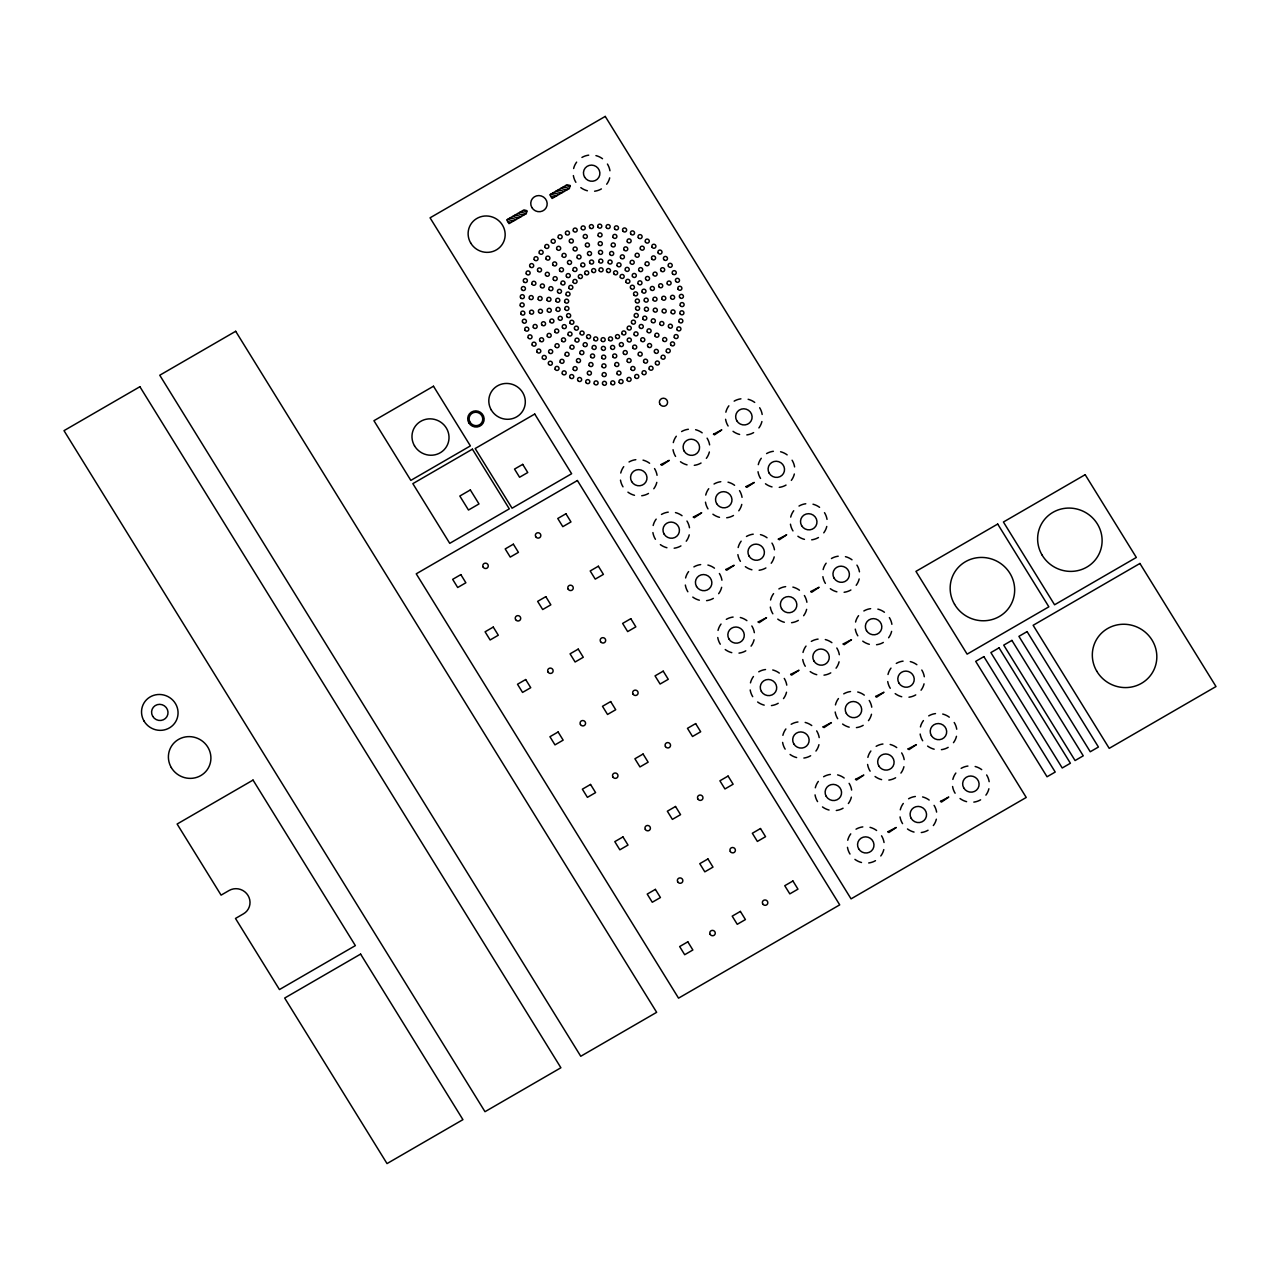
<?xml version="1.0" encoding="UTF-8"?>
<svg xmlns="http://www.w3.org/2000/svg" width="1280" height="1280" viewBox="0 0 1280 1280"><rect width="100%" height="100%" fill="white"/><g stroke="black" fill="none" stroke-linecap="round" stroke-linejoin="round"><path stroke-width="1.5" d="M526.272 213.632L526.976 210.688L523.968 209.904L506.688 219.904L508.992 223.632L526.272 213.632L520.176 212.112M565.792 185.488L569.84 186.544M563.28 186.944L569.296 188.512M560.768 188.4L566.784 189.968M558.256 189.856L564.272 191.424M555.728 191.328L561.76 192.88M553.216 192.784L559.232 194.336M550.704 194.24L556.72 195.792M550.8 196.368L554.208 197.248M522.688 210.656L526.736 211.696M517.664 213.568L523.68 215.12M515.136 215.024L521.168 216.592M512.624 216.48L518.64 218.048M510.112 217.936L516.128 219.504M507.584 219.392L513.616 220.96M507.696 221.536L511.088 222.416M609.696 177.856A18.656 18.064 28.2 0 1 606.688 184.224M601.392 188.912A18.656 18.064 28.2 0 1 594.608 191.216M587.392 190.768A18.656 18.064 28.2 0 1 580.816 187.632M575.888 182.304A18.656 18.064 28.2 0 1 573.376 175.584M573.632 168.512A18.656 18.064 28.2 0 1 576.64 162.128M581.936 157.44A18.656 18.064 28.2 0 1 588.704 155.152M595.936 155.6A18.656 18.064 28.2 0 1 602.512 158.72M607.424 164.048A18.656 18.064 28.2 0 1 609.952 170.768M656.8 482.384A18.656 18.064 28.2 0 1 653.792 488.752M648.496 493.456A18.656 18.064 28.2 0 1 641.728 495.744M634.496 495.296A18.656 18.064 28.2 0 1 627.936 492.16M623.008 486.832A18.656 18.064 28.2 0 1 620.48 480.112M620.752 473.04A18.656 18.064 28.2 0 1 623.744 466.656M629.04 461.968A18.656 18.064 28.2 0 1 635.824 459.68M643.04 460.128A18.656 18.064 28.2 0 1 649.616 463.264M654.544 468.576A18.656 18.064 28.2 0 1 657.056 475.296M689.232 534.848A18.656 18.064 28.2 0 1 686.224 541.216M680.928 545.904A18.656 18.064 28.2 0 1 674.16 548.208M666.928 547.744A18.656 18.064 28.2 0 1 660.352 544.624M655.44 539.296A18.656 18.064 28.2 0 1 652.912 532.576M653.168 525.488A18.656 18.064 28.2 0 1 656.176 519.12M661.472 514.432A18.656 18.064 28.2 0 1 668.24 512.144M675.472 512.592A18.656 18.064 28.2 0 1 682.048 515.712M686.96 521.04A18.656 18.064 28.2 0 1 689.488 527.76M721.648 587.312A18.656 18.064 28.2 0 1 718.656 593.68M713.36 598.368A18.656 18.064 28.2 0 1 706.576 600.656M699.36 600.208A18.656 18.064 28.2 0 1 692.784 597.088M687.856 591.76A18.656 18.064 28.2 0 1 685.344 585.04M685.6 577.952A18.656 18.064 28.2 0 1 688.608 571.584M693.904 566.896A18.656 18.064 28.2 0 1 700.672 564.592M707.904 565.04A18.656 18.064 28.2 0 1 714.464 568.176M719.392 573.504A18.656 18.064 28.2 0 1 721.92 580.224M754.08 639.76A18.656 18.064 28.2 0 1 751.072 646.144M745.792 650.832A18.656 18.064 28.2 0 1 739.008 653.12M731.792 652.672A18.656 18.064 28.2 0 1 725.216 649.536M720.288 644.208A18.656 18.064 28.2 0 1 717.76 637.504M718.032 630.416A18.656 18.064 28.2 0 1 721.04 624.048M726.32 619.344A18.656 18.064 28.2 0 1 733.104 617.056M740.32 617.504A18.656 18.064 28.2 0 1 746.896 620.64M751.824 625.968A18.656 18.064 28.2 0 1 754.352 632.672M786.512 692.224A18.656 18.064 28.2 0 1 783.504 698.592M778.208 703.28A18.656 18.064 28.2 0 1 771.44 705.584M764.208 705.136A18.656 18.064 28.2 0 1 757.648 702M752.72 696.672A18.656 18.064 28.2 0 1 750.192 689.952M750.464 682.88A18.656 18.064 28.2 0 1 753.456 676.496M758.752 671.808A18.656 18.064 28.2 0 1 765.536 669.52M772.752 669.968A18.656 18.064 28.2 0 1 779.328 673.088M784.256 678.416A18.656 18.064 28.2 0 1 786.768 685.136M818.944 744.688A18.656 18.064 28.2 0 1 815.936 751.056M810.64 755.744A18.656 18.064 28.2 0 1 803.872 758.048M796.64 757.584A18.656 18.064 28.2 0 1 790.064 754.464M785.152 749.136A18.656 18.064 28.2 0 1 782.624 742.416M782.88 735.328A18.656 18.064 28.2 0 1 785.888 728.96M791.184 724.272A18.656 18.064 28.2 0 1 797.952 721.968M805.184 722.432A18.656 18.064 28.2 0 1 811.76 725.552M816.672 730.88A18.656 18.064 28.2 0 1 819.2 737.6M851.36 797.136A18.656 18.064 28.2 0 1 848.368 803.52M843.072 808.208A18.656 18.064 28.2 0 1 836.288 810.496M829.072 810.048A18.656 18.064 28.2 0 1 822.496 806.928M817.568 801.6A18.656 18.064 28.2 0 1 815.056 794.88M815.312 787.792A18.656 18.064 28.2 0 1 818.32 781.424M823.616 776.736A18.656 18.064 28.2 0 1 830.384 774.432M837.616 774.88A18.656 18.064 28.2 0 1 844.176 778.016M849.104 783.344A18.656 18.064 28.2 0 1 851.632 790.064M883.792 849.6A18.656 18.064 28.2 0 1 880.784 855.968M875.488 860.672A18.656 18.064 28.2 0 1 868.72 862.96M861.504 862.512A18.656 18.064 28.2 0 1 854.928 859.376M850 854.048A18.656 18.064 28.2 0 1 847.472 847.328M847.744 840.256A18.656 18.064 28.2 0 1 850.752 833.872M856.032 829.184A18.656 18.064 28.2 0 1 862.816 826.896M870.032 827.344A18.656 18.064 28.2 0 1 876.608 830.48M881.536 835.808A18.656 18.064 28.2 0 1 884.048 842.512M936.352 819.184A18.656 18.064 28.2 0 1 933.344 825.552M928.048 830.24A18.656 18.064 28.2 0 1 921.28 832.544M914.048 832.08A18.656 18.064 28.2 0 1 907.472 828.96M902.56 823.632A18.656 18.064 28.2 0 1 900.032 816.912M900.288 809.824A18.656 18.064 28.2 0 1 903.296 803.456M908.592 798.768A18.656 18.064 28.2 0 1 915.36 796.48M922.592 796.928A18.656 18.064 28.2 0 1 929.168 800.048M934.08 805.376A18.656 18.064 28.2 0 1 936.608 812.096M903.92 766.72A18.656 18.064 28.2 0 1 900.912 773.088M895.616 777.776A18.656 18.064 28.2 0 1 888.848 780.08M881.616 779.632A18.656 18.064 28.2 0 1 875.056 776.496M870.128 771.168A18.656 18.064 28.2 0 1 867.6 764.448M867.872 757.376A18.656 18.064 28.2 0 1 870.88 750.992M876.16 746.304A18.656 18.064 28.2 0 1 882.944 744.016M890.16 744.464A18.656 18.064 28.2 0 1 896.736 747.584M901.664 752.912A18.656 18.064 28.2 0 1 904.176 759.632M871.488 714.256A18.656 18.064 28.2 0 1 868.48 720.64M863.2 725.328A18.656 18.064 28.2 0 1 856.416 727.616M849.2 727.168A18.656 18.064 28.2 0 1 842.624 724.048M837.696 718.72A18.656 18.064 28.2 0 1 835.184 712M835.44 704.912A18.656 18.064 28.2 0 1 838.448 698.544M843.744 693.856A18.656 18.064 28.2 0 1 850.512 691.552M857.728 692A18.656 18.064 28.2 0 1 864.304 695.136M869.232 700.464A18.656 18.064 28.2 0 1 871.76 707.184M839.072 661.808A18.656 18.064 28.2 0 1 836.064 668.176M830.768 672.864A18.656 18.064 28.2 0 1 824 675.152M816.768 674.704A18.656 18.064 28.2 0 1 810.192 671.584M805.264 666.256A18.656 18.064 28.2 0 1 802.752 659.536M803.008 652.448A18.656 18.064 28.2 0 1 806.016 646.08M811.312 641.392A18.656 18.064 28.2 0 1 818.08 639.088M825.312 639.552A18.656 18.064 28.2 0 1 831.888 642.672M836.8 648A18.656 18.064 28.2 0 1 839.328 654.72M806.64 609.344A18.656 18.064 28.2 0 1 803.632 615.712M798.336 620.4A18.656 18.064 28.2 0 1 791.568 622.704M784.336 622.256A18.656 18.064 28.2 0 1 777.76 619.12M772.848 613.792A18.656 18.064 28.2 0 1 770.32 607.072M770.576 600A18.656 18.064 28.2 0 1 773.584 593.616M778.88 588.928A18.656 18.064 28.2 0 1 785.648 586.64M792.88 587.088A18.656 18.064 28.2 0 1 799.456 590.208M804.384 595.536A18.656 18.064 28.2 0 1 806.896 602.256M774.208 556.88A18.656 18.064 28.2 0 1 771.2 563.248M765.904 567.952A18.656 18.064 28.2 0 1 759.136 570.24M751.92 569.792A18.656 18.064 28.2 0 1 745.344 566.656M740.416 561.328A18.656 18.064 28.2 0 1 737.888 554.624M738.16 547.536A18.656 18.064 28.2 0 1 741.168 541.168M746.448 536.464A18.656 18.064 28.2 0 1 753.232 534.176M760.448 534.624A18.656 18.064 28.2 0 1 767.024 537.76M771.952 543.088A18.656 18.064 28.2 0 1 774.464 549.792M741.776 504.416A18.656 18.064 28.2 0 1 738.768 510.8M733.488 515.488A18.656 18.064 28.2 0 1 726.704 517.776M719.488 517.328A18.656 18.064 28.2 0 1 712.912 514.208M707.984 508.88A18.656 18.064 28.2 0 1 705.472 502.16M705.728 495.072A18.656 18.064 28.2 0 1 708.736 488.704M714.032 484.016A18.656 18.064 28.2 0 1 720.8 481.712M728.032 482.16A18.656 18.064 28.2 0 1 734.592 485.296M739.52 490.624A18.656 18.064 28.2 0 1 742.048 497.344M709.36 451.968A18.656 18.064 28.2 0 1 706.352 458.336M701.056 463.024A18.656 18.064 28.2 0 1 694.288 465.328M687.056 464.864A18.656 18.064 28.2 0 1 680.48 461.744M675.568 456.416A18.656 18.064 28.2 0 1 673.04 449.696M673.296 442.608A18.656 18.064 28.2 0 1 676.304 436.24M681.6 431.552A18.656 18.064 28.2 0 1 688.368 429.264M695.6 429.712A18.656 18.064 28.2 0 1 702.176 432.832M707.088 438.16A18.656 18.064 28.2 0 1 709.616 444.88M761.904 421.536A18.656 18.064 28.2 0 1 758.896 427.92M753.616 432.608A18.656 18.064 28.2 0 1 746.832 434.896M739.616 434.448A18.656 18.064 28.2 0 1 733.04 431.328M728.112 426A18.656 18.064 28.2 0 1 725.6 419.28M725.856 412.192A18.656 18.064 28.2 0 1 728.864 405.824M734.16 401.136A18.656 18.064 28.2 0 1 740.928 398.832M748.144 399.28A18.656 18.064 28.2 0 1 754.72 402.416M759.648 407.744A18.656 18.064 28.2 0 1 762.176 414.464M794.336 474A18.656 18.064 28.2 0 1 791.328 480.368M786.032 485.072A18.656 18.064 28.2 0 1 779.264 487.36M772.032 486.912A18.656 18.064 28.2 0 1 765.472 483.776M760.544 478.448A18.656 18.064 28.2 0 1 758.016 471.728M758.288 464.656A18.656 18.064 28.2 0 1 761.28 458.272M766.576 453.584A18.656 18.064 28.2 0 1 773.36 451.296M780.576 451.744A18.656 18.064 28.2 0 1 787.152 454.88M792.08 460.208A18.656 18.064 28.2 0 1 794.592 466.912M826.768 526.464A18.656 18.064 28.2 0 1 823.76 532.832M818.464 537.52A18.656 18.064 28.2 0 1 811.696 539.824M804.464 539.36A18.656 18.064 28.2 0 1 797.888 536.24M792.976 530.912A18.656 18.064 28.2 0 1 790.448 524.192M790.704 517.104A18.656 18.064 28.2 0 1 793.712 510.736M799.008 506.048A18.656 18.064 28.2 0 1 805.776 503.76M813.008 504.208A18.656 18.064 28.2 0 1 819.584 507.328M824.496 512.656A18.656 18.064 28.2 0 1 827.024 519.376M859.184 578.928A18.656 18.064 28.2 0 1 856.192 585.296M850.896 589.984A18.656 18.064 28.2 0 1 844.112 592.272M836.896 591.824A18.656 18.064 28.2 0 1 830.32 588.704M825.392 583.376A18.656 18.064 28.2 0 1 822.88 576.656M823.136 569.568A18.656 18.064 28.2 0 1 826.144 563.2M831.44 558.512A18.656 18.064 28.2 0 1 838.208 556.208M845.44 556.656A18.656 18.064 28.2 0 1 852 559.792M856.928 565.12A18.656 18.064 28.2 0 1 859.456 571.84M891.616 631.376A18.656 18.064 28.2 0 1 888.608 637.76M883.328 642.448A18.656 18.064 28.2 0 1 876.544 644.736M869.328 644.288A18.656 18.064 28.2 0 1 862.752 641.152M857.824 635.824A18.656 18.064 28.2 0 1 855.296 629.12M855.568 622.032A18.656 18.064 28.2 0 1 858.576 615.664M863.856 610.96A18.656 18.064 28.2 0 1 870.64 608.672M877.856 609.12A18.656 18.064 28.2 0 1 884.432 612.256M889.36 617.584A18.656 18.064 28.2 0 1 891.888 624.304M924.048 683.84A18.656 18.064 28.2 0 1 921.04 690.208M915.744 694.896A18.656 18.064 28.2 0 1 908.976 697.2M901.744 696.752A18.656 18.064 28.2 0 1 895.184 693.616M890.256 688.288A18.656 18.064 28.2 0 1 887.728 681.568M888 674.496A18.656 18.064 28.2 0 1 890.992 668.112M896.288 663.424A18.656 18.064 28.2 0 1 903.072 661.136M910.288 661.584A18.656 18.064 28.2 0 1 916.864 664.704M921.792 670.032A18.656 18.064 28.2 0 1 924.304 676.752M956.48 736.304A18.656 18.064 28.2 0 1 953.472 742.672M948.176 747.36A18.656 18.064 28.2 0 1 941.408 749.664M934.176 749.2A18.656 18.064 28.2 0 1 927.6 746.08M922.688 740.752A18.656 18.064 28.2 0 1 920.16 734.032M920.416 726.944A18.656 18.064 28.2 0 1 923.424 720.576M928.72 715.888A18.656 18.064 28.2 0 1 935.488 713.584M942.72 714.048A18.656 18.064 28.2 0 1 949.296 717.168M954.208 722.496A18.656 18.064 28.2 0 1 956.736 729.216M988.896 788.752A18.656 18.064 28.2 0 1 985.904 795.136M980.608 799.824A18.656 18.064 28.2 0 1 973.824 802.112M966.608 801.664A18.656 18.064 28.2 0 1 960.032 798.544M955.104 793.216A18.656 18.064 28.2 0 1 952.592 786.496M952.848 779.408A18.656 18.064 28.2 0 1 955.856 773.04M961.152 768.352A18.656 18.064 28.2 0 1 967.92 766.048M975.152 766.496A18.656 18.064 28.2 0 1 981.712 769.632M986.64 774.96A18.656 18.064 28.2 0 1 989.168 781.68M660.944 464.608L661.952 465.264L669.264 460.352L660.96 464.512M693.376 517.072L694.368 517.728L701.68 512.768L693.376 517.024M713.504 434.192L714.496 434.848L721.792 429.888L713.504 434.192M725.792 569.536L726.8 570.192L734.128 565.28L725.792 569.536M745.92 486.656L746.928 487.312L754.272 482.448L745.936 486.608M758.224 621.984L759.232 622.64L766.528 617.696L758.224 621.936M778.352 539.104L779.36 539.76L786.656 534.816L778.352 539.104M790.656 674.448L791.664 675.104L798.992 670.24L790.656 674.4M810.784 591.568L811.776 592.224L819.088 587.264L810.784 591.52M823.088 726.912L824.08 727.568L831.392 722.608L823.088 726.912M843.216 644.032L844.208 644.688L851.488 639.68L843.216 643.936M855.504 779.376L856.512 780.032L863.808 775.072L855.52 779.328M875.632 696.496L876.64 697.152L883.968 692.24L875.648 696.432M887.936 831.824L888.944 832.48L896.208 827.488L887.952 831.728M908.064 748.944L909.072 749.6L916.368 744.64L908.064 748.944M940.496 801.408L941.488 802.064L948.768 797.056L940.496 801.36M570.096 185.536L569.376 188.464L552.096 198.464L549.808 194.752L567.088 184.752L570.096 185.536M605.248 116.416L430.064 217.824L851.056 898.864L1026.24 797.456L605.248 116.416M139.904 386.72L64 430.656L484.992 1111.696L560.896 1067.76L139.904 386.72M235.68 331.28L159.76 375.232L580.752 1056.272L656.656 1012.32L235.68 331.28M433.488 386.224L373.936 420.704L410.832 480.384L470.384 445.904L433.488 386.224M472.4 449.168L412.848 483.648L449.744 543.344L509.296 508.864L472.4 449.168M534.736 414.048L475.168 448.528L512.064 508.208L571.632 473.728L534.736 414.048M470.336 489.952L459.824 496.032L468.48 510.032L478.992 503.936L470.336 489.952M522.704 464.368L514.528 469.088L519.584 477.248L527.76 472.528L522.704 464.368M577.408 480.528L416.24 573.824L678.544 998.16L839.712 904.864L577.408 480.528M460.832 574.608L452.656 579.344L457.696 587.504L465.872 582.768L460.832 574.608M513.376 544.192L505.2 548.928L510.256 557.088L518.432 552.352L513.376 544.192M565.936 513.776L557.76 518.496L562.8 526.656L570.976 521.936L565.936 513.776M493.264 627.072L485.088 631.808L490.128 639.968L498.304 635.232L493.264 627.072M545.808 596.656L537.632 601.376L542.688 609.536L550.848 604.816L545.808 596.656M598.368 566.224L590.192 570.96L595.232 579.12L603.408 574.384L598.368 566.224M253.04 780.08L177.12 824.032L221.088 895.136L229.104 890.496A13.824 13.376 28.2 0 1 247.984 895.392A13.824 13.376 28.2 0 1 243.504 913.808L235.488 918.448L279.456 989.568L355.36 945.616L253.04 780.08M525.68 679.536L517.504 684.256L522.56 692.416L530.736 687.696L525.68 679.536M578.24 649.104L570.064 653.84L575.104 662L583.28 657.264L578.24 649.104M630.8 618.688L622.624 623.424L627.664 631.584L635.84 626.848L630.8 618.688M558.112 731.984L549.936 736.72L554.976 744.88L563.152 740.144L558.112 731.984M610.672 701.568L602.496 706.304L607.536 714.464L615.712 709.728L610.672 701.568M663.216 671.152L655.04 675.872L660.096 684.032L668.272 679.312L663.216 671.152M997.696 524.048L915.952 571.376L967.12 654.144L1048.864 606.816L997.696 524.048M1085.168 474.688L1003.424 522.016L1054.576 604.784L1136.336 557.456L1085.168 474.688M590.544 784.448L582.368 789.184L587.408 797.344L595.584 792.608L590.544 784.448M643.088 754.032L634.912 758.768L639.968 766.928L648.144 762.192L643.088 754.032M695.648 723.6L687.472 728.336L692.512 736.496L700.688 731.76L695.648 723.6M360.608 954.096L284.688 998.048L387.024 1163.584L462.928 1119.648L360.608 954.096M622.96 836.912L614.8 841.648L619.84 849.808L628.016 845.072L622.96 836.912M675.52 806.48L667.344 811.216L672.384 819.376L680.56 814.656L675.52 806.48M728.08 776.064L719.904 780.8L724.944 788.96L733.12 784.224L728.08 776.064M1139.92 563.472L1033.136 625.296L1109.216 748.352L1216 686.544L1139.92 563.472M983.872 656.624L975.696 661.36L1047.04 776.768L1055.216 772.048L983.872 656.624M999.056 647.84L990.88 652.576L1062.224 767.984L1070.4 763.248L999.056 647.84M1011.904 640.4L1003.728 645.136L1075.072 760.544L1083.248 755.824L1011.904 640.4M1027.088 631.616L1018.912 636.352L1090.256 751.76L1098.432 747.024L1027.088 631.616M655.392 889.376L647.216 894.096L652.272 902.256L660.432 897.536L655.392 889.376M707.952 858.944L699.776 863.68L704.816 871.84L712.992 867.104L707.952 858.944M760.496 828.528L752.336 833.264L757.376 841.424L765.552 836.688L760.496 828.528M687.824 941.824L679.648 946.56L684.688 954.72L692.864 949.984L687.824 941.824M740.384 911.408L732.208 916.144L737.248 924.304L745.424 919.568L740.384 911.408M792.928 880.992L784.752 885.712L789.808 893.872L797.968 889.152L792.928 880.992M954.576 604.336A32.48 31.424 28.2 0 0 1010.432 605.536A32.48 31.424 28.2 0 0 982.24 557.44A32.48 31.424 28.2 0 0 954.576 604.336M1042.032 554.96A32.48 31.424 28.2 0 0 1097.888 556.16A32.48 31.424 28.2 0 0 1069.696 508.08A32.48 31.424 28.2 0 0 1042.032 554.96M1096.736 671.152A32.48 31.424 28.2 0 0 1152.592 672.352A32.48 31.424 28.2 0 0 1124.4 624.256A32.48 31.424 28.2 0 0 1096.736 671.152M470.64 242.912A18.656 18.064 28.2 0 0 502.736 243.6A18.656 18.064 28.2 0 0 486.528 215.968A18.656 18.064 28.2 0 0 470.64 242.912M531.856 207.536A8.288 8.032 28.2 0 0 546.112 207.84A8.288 8.032 28.2 0 0 538.928 195.568A8.288 8.032 28.2 0 0 531.856 207.536M584.56 177.072A8.288 8.032 28.2 0 0 598.816 177.376A8.288 8.032 28.2 0 0 591.616 165.104A8.288 8.032 28.2 0 0 584.56 177.072M584.96 273.904A2.064 2 28.2 0 0 588.512 273.856A2.064 2 28.2 0 0 586.608 270.864A2.064 2 28.2 0 0 584.96 273.904M591.888 271.52A2.064 2 28.2 0 0 595.44 271.696A2.064 2 28.2 0 0 593.744 268.592A2.064 2 28.2 0 0 591.888 271.52M599.264 270.752A2.064 2 28.2 0 0 602.816 270.912A2.064 2 28.2 0 0 601.104 267.808A2.064 2 28.2 0 0 599.264 270.752M606.688 271.504A2.064 2 28.2 0 0 610.24 271.648A2.064 2 28.2 0 0 608.496 268.56A2.064 2 28.2 0 0 606.688 271.504M613.824 273.76A2.064 2 28.2 0 0 617.376 273.888A2.064 2 28.2 0 0 615.632 270.8A2.064 2 28.2 0 0 613.824 273.76M620.368 277.408A2.064 2 28.2 0 0 623.92 277.52A2.064 2 28.2 0 0 622.16 274.448A2.064 2 28.2 0 0 620.368 277.408M626.048 282.288A2.064 2 28.2 0 0 629.6 282.384A2.064 2 28.2 0 0 627.824 279.312A2.064 2 28.2 0 0 626.048 282.288M630.592 288.192A2.064 2 28.2 0 0 634.144 288.272A2.064 2 28.2 0 0 632.352 285.216A2.064 2 28.2 0 0 630.592 288.192M633.824 294.864A2.064 2 28.2 0 0 637.376 294.928A2.064 2 28.2 0 0 635.568 291.872A2.064 2 28.2 0 0 633.824 294.864M635.584 302.016A2.064 2 28.2 0 0 639.136 302.064A2.064 2 28.2 0 0 637.312 299.008A2.064 2 28.2 0 0 635.584 302.016M635.808 309.328A2.064 2 28.2 0 0 639.36 309.344A2.064 2 28.2 0 0 637.52 306.32A2.064 2 28.2 0 0 635.808 309.328M634.48 316.48A2.064 2 28.2 0 0 638.032 316.48A2.064 2 28.2 0 0 636.176 313.456A2.064 2 28.2 0 0 634.48 316.48M631.664 323.168A2.064 2 28.2 0 0 635.216 323.152A2.064 2 28.2 0 0 633.344 320.128A2.064 2 28.2 0 0 631.664 323.168M627.472 329.088A2.064 2 28.2 0 0 631.024 329.056A2.064 2 28.2 0 0 629.136 326.048A2.064 2 28.2 0 0 627.472 329.088M622.096 333.984A2.064 2 28.2 0 0 625.648 333.952A2.064 2 28.2 0 0 623.76 330.944A2.064 2 28.2 0 0 622.096 333.984M615.776 337.664A2.064 2 28.2 0 0 619.328 337.6A2.064 2 28.2 0 0 617.424 334.608A2.064 2 28.2 0 0 615.776 337.664M608.704 339.808A2.064 2 28.2 0 0 612.256 339.984A2.064 2 28.2 0 0 610.56 336.88A2.064 2 28.2 0 0 608.704 339.808M601.344 340.592A2.064 2 28.2 0 0 604.896 340.752A2.064 2 28.2 0 0 603.184 337.648A2.064 2 28.2 0 0 601.344 340.592M593.936 339.856A2.064 2 28.2 0 0 597.488 340A2.064 2 28.2 0 0 595.76 336.912A2.064 2 28.2 0 0 593.936 339.856M586.8 337.616A2.064 2 28.2 0 0 590.352 337.744A2.064 2 28.2 0 0 588.608 334.656A2.064 2 28.2 0 0 586.8 337.616M580.272 333.984A2.064 2 28.2 0 0 583.824 334.096A2.064 2 28.2 0 0 582.048 331.024A2.064 2 28.2 0 0 580.272 333.984M574.608 329.12A2.064 2 28.2 0 0 578.16 329.216A2.064 2 28.2 0 0 576.384 326.144A2.064 2 28.2 0 0 574.608 329.12M570.064 323.232A2.064 2 28.2 0 0 573.616 323.312A2.064 2 28.2 0 0 571.824 320.256A2.064 2 28.2 0 0 570.064 323.232M566.848 316.576A2.064 2 28.2 0 0 570.4 316.64A2.064 2 28.2 0 0 568.592 313.584A2.064 2 28.2 0 0 566.848 316.576M565.088 309.456A2.064 2 28.2 0 0 568.656 309.488A2.064 2 28.2 0 0 566.832 306.448A2.064 2 28.2 0 0 565.088 309.456M564.88 302.16A2.064 2 28.2 0 0 568.432 302.176A2.064 2 28.2 0 0 566.592 299.152A2.064 2 28.2 0 0 564.88 302.16M566.224 295.024A2.064 2 28.2 0 0 569.776 295.024A2.064 2 28.2 0 0 567.92 292A2.064 2 28.2 0 0 566.224 295.024M569.056 288.352A2.064 2 28.2 0 0 572.608 288.352A2.064 2 28.2 0 0 570.736 285.328A2.064 2 28.2 0 0 569.056 288.352M573.248 282.448A2.064 2 28.2 0 0 576.8 282.432A2.064 2 28.2 0 0 574.912 279.408A2.064 2 28.2 0 0 573.248 282.448M578.624 277.568A2.064 2 28.2 0 0 582.176 277.52A2.064 2 28.2 0 0 580.288 274.528A2.064 2 28.2 0 0 578.624 277.568M537.744 270.96A2.064 2 28.2 0 0 541.296 270.944A2.064 2 28.2 0 0 539.44 267.92A2.064 2 28.2 0 0 537.744 270.96M551.456 242.304A2.064 2 28.2 0 0 555.008 242.256A2.064 2 28.2 0 0 553.12 239.248A2.064 2 28.2 0 0 551.456 242.304M573.2 270.512A2.064 2 28.2 0 0 576.752 270.464A2.064 2 28.2 0 0 574.848 267.472A2.064 2 28.2 0 0 573.2 270.512M567.76 263.456A2.064 2 28.2 0 0 571.312 263.424A2.064 2 28.2 0 0 569.424 260.416A2.064 2 28.2 0 0 567.76 263.456M562.32 256.4A2.064 2 28.2 0 0 565.872 256.368A2.064 2 28.2 0 0 563.984 253.36A2.064 2 28.2 0 0 562.32 256.4M556.896 249.344A2.064 2 28.2 0 0 560.448 249.312A2.064 2 28.2 0 0 558.544 246.304A2.064 2 28.2 0 0 556.896 249.344M545.072 247.424A2.064 2 28.2 0 0 548.624 247.504A2.064 2 28.2 0 0 546.848 244.448A2.064 2 28.2 0 0 545.072 247.424M539.36 253.296A2.064 2 28.2 0 0 542.912 253.28A2.064 2 28.2 0 0 541.024 250.272A2.064 2 28.2 0 0 539.36 253.296M566.464 276.624A2.064 2 28.2 0 0 570.016 276.592A2.064 2 28.2 0 0 568.144 273.584A2.064 2 28.2 0 0 566.464 276.624M559.696 270.784A2.064 2 28.2 0 0 563.248 270.768A2.064 2 28.2 0 0 561.36 267.76A2.064 2 28.2 0 0 559.696 270.784M552.912 264.96A2.064 2 28.2 0 0 556.464 264.944A2.064 2 28.2 0 0 554.592 261.92A2.064 2 28.2 0 0 552.912 264.96M546.128 259.136A2.064 2 28.2 0 0 549.68 259.104A2.064 2 28.2 0 0 547.808 256.096A2.064 2 28.2 0 0 546.128 259.136M534.24 259.632A2.064 2 28.2 0 0 537.792 259.744A2.064 2 28.2 0 0 536.032 256.672A2.064 2 28.2 0 0 534.24 259.632M529.92 266.608A2.064 2 28.2 0 0 533.472 266.592A2.064 2 28.2 0 0 531.6 263.584A2.064 2 28.2 0 0 529.92 266.608M561.216 284A2.064 2 28.2 0 0 564.768 284A2.064 2 28.2 0 0 562.912 280.976A2.064 2 28.2 0 0 561.216 284M553.392 279.648A2.064 2 28.2 0 0 556.944 279.648A2.064 2 28.2 0 0 555.088 276.624A2.064 2 28.2 0 0 553.392 279.648M545.568 275.296A2.064 2 28.2 0 0 549.12 275.296A2.064 2 28.2 0 0 547.264 272.272A2.064 2 28.2 0 0 545.568 275.296M526.304 273.872A2.064 2 28.2 0 0 529.856 274A2.064 2 28.2 0 0 528.096 270.912A2.064 2 28.2 0 0 526.304 273.872M523.568 281.616A2.064 2 28.2 0 0 527.12 281.616A2.064 2 28.2 0 0 525.264 278.592A2.064 2 28.2 0 0 523.568 281.616M557.696 292.336A2.064 2 28.2 0 0 561.248 292.352A2.064 2 28.2 0 0 559.392 289.328A2.064 2 28.2 0 0 557.696 292.336M549.152 289.664A2.064 2 28.2 0 0 552.704 289.664A2.064 2 28.2 0 0 550.864 286.64A2.064 2 28.2 0 0 549.152 289.664M540.624 286.976A2.064 2 28.2 0 0 544.176 286.992A2.064 2 28.2 0 0 542.32 283.952A2.064 2 28.2 0 0 540.624 286.976M532.096 284.288A2.064 2 28.2 0 0 535.648 284.304A2.064 2 28.2 0 0 533.792 281.28A2.064 2 28.2 0 0 532.096 284.288M521.6 289.488A2.064 2 28.2 0 0 525.152 289.632A2.064 2 28.2 0 0 523.408 286.544A2.064 2 28.2 0 0 521.6 289.488M520.56 297.68A2.064 2 28.2 0 0 524.112 297.712A2.064 2 28.2 0 0 522.272 294.672A2.064 2 28.2 0 0 520.56 297.68M556.016 301.264A2.064 2 28.2 0 0 559.568 301.296A2.064 2 28.2 0 0 557.728 298.256A2.064 2 28.2 0 0 556.016 301.264M547.152 300.368A2.064 2 28.2 0 0 550.704 300.4A2.064 2 28.2 0 0 548.864 297.36A2.064 2 28.2 0 0 547.152 300.368M538.288 299.472A2.064 2 28.2 0 0 541.84 299.504A2.064 2 28.2 0 0 540 296.464A2.064 2 28.2 0 0 538.288 299.472M529.424 298.576A2.064 2 28.2 0 0 532.976 298.608A2.064 2 28.2 0 0 531.136 295.568A2.064 2 28.2 0 0 529.424 298.576M520.32 305.824A2.064 2 28.2 0 0 523.872 305.984A2.064 2 28.2 0 0 522.16 302.88A2.064 2 28.2 0 0 520.32 305.824M521.04 314.096A2.064 2 28.2 0 0 524.592 314.144A2.064 2 28.2 0 0 522.768 311.088A2.064 2 28.2 0 0 521.04 314.096M556.288 310.384A2.064 2 28.2 0 0 559.84 310.416A2.064 2 28.2 0 0 558.016 307.376A2.064 2 28.2 0 0 556.288 310.384M547.472 311.312A2.064 2 28.2 0 0 551.024 311.344A2.064 2 28.2 0 0 549.2 308.304A2.064 2 28.2 0 0 547.472 311.312M538.672 312.24A2.064 2 28.2 0 0 542.224 312.288A2.064 2 28.2 0 0 540.4 309.232A2.064 2 28.2 0 0 538.672 312.24M529.856 313.168A2.064 2 28.2 0 0 533.408 313.216A2.064 2 28.2 0 0 531.584 310.16A2.064 2 28.2 0 0 529.856 313.168M522.56 322.144A2.064 2 28.2 0 0 526.112 322.32A2.064 2 28.2 0 0 524.4 319.216A2.064 2 28.2 0 0 522.56 322.144M524.992 330.144A2.064 2 28.2 0 0 528.544 330.208A2.064 2 28.2 0 0 526.736 327.152A2.064 2 28.2 0 0 524.992 330.144M558.48 319.296A2.064 2 28.2 0 0 562.032 319.36A2.064 2 28.2 0 0 560.224 316.304A2.064 2 28.2 0 0 558.48 319.296M550.112 322A2.064 2 28.2 0 0 553.664 322.064A2.064 2 28.2 0 0 551.856 319.008A2.064 2 28.2 0 0 550.112 322M541.728 324.72A2.064 2 28.2 0 0 545.296 324.784A2.064 2 28.2 0 0 543.488 321.728A2.064 2 28.2 0 0 541.728 324.72M533.36 327.44A2.064 2 28.2 0 0 536.912 327.488A2.064 2 28.2 0 0 535.104 324.448A2.064 2 28.2 0 0 533.36 327.44M528.256 337.872A2.064 2 28.2 0 0 531.808 337.824A2.064 2 28.2 0 0 529.904 334.832A2.064 2 28.2 0 0 528.256 337.872M532.24 345.136A2.064 2 28.2 0 0 535.792 345.216A2.064 2 28.2 0 0 534 342.144A2.064 2 28.2 0 0 532.24 345.136M562.496 327.616A2.064 2 28.2 0 0 566.048 327.696A2.064 2 28.2 0 0 564.256 324.624A2.064 2 28.2 0 0 562.496 327.616M554.928 332A2.064 2 28.2 0 0 558.48 332.064A2.064 2 28.2 0 0 556.688 329.008A2.064 2 28.2 0 0 554.928 332M547.36 336.368A2.064 2 28.2 0 0 550.928 336.448A2.064 2 28.2 0 0 549.12 333.392A2.064 2 28.2 0 0 547.36 336.368M539.808 340.752A2.064 2 28.2 0 0 543.36 340.832A2.064 2 28.2 0 0 541.568 337.776A2.064 2 28.2 0 0 539.808 340.752M537.04 352.08A2.064 2 28.2 0 0 540.592 352.032A2.064 2 28.2 0 0 538.688 349.04A2.064 2 28.2 0 0 537.04 352.08M542.448 358.4A2.064 2 28.2 0 0 546 358.48A2.064 2 28.2 0 0 544.224 355.424A2.064 2 28.2 0 0 542.448 358.4M568.176 334.976A2.064 2 28.2 0 0 571.728 335.072A2.064 2 28.2 0 0 569.952 332A2.064 2 28.2 0 0 568.176 334.976M561.744 340.832A2.064 2 28.2 0 0 565.296 340.928A2.064 2 28.2 0 0 563.52 337.856A2.064 2 28.2 0 0 561.744 340.832M555.312 346.688A2.064 2 28.2 0 0 558.864 346.784A2.064 2 28.2 0 0 557.088 343.712A2.064 2 28.2 0 0 555.312 346.688M548.88 352.544A2.064 2 28.2 0 0 552.432 352.64A2.064 2 28.2 0 0 550.656 349.568A2.064 2 28.2 0 0 548.88 352.544M548.576 364.256A2.064 2 28.2 0 0 552.128 364.24A2.064 2 28.2 0 0 550.256 361.216A2.064 2 28.2 0 0 548.576 364.256M555.2 369.36A2.064 2 28.2 0 0 558.752 369.456A2.064 2 28.2 0 0 556.992 366.384A2.064 2 28.2 0 0 555.2 369.36M575.248 341.056A2.064 2 28.2 0 0 578.8 341.168A2.064 2 28.2 0 0 577.04 338.096A2.064 2 28.2 0 0 575.248 341.056M570.24 348.128A2.064 2 28.2 0 0 573.792 348.24A2.064 2 28.2 0 0 572.032 345.168A2.064 2 28.2 0 0 570.24 348.128M565.232 355.216A2.064 2 28.2 0 0 568.784 355.312A2.064 2 28.2 0 0 567.024 352.24A2.064 2 28.2 0 0 565.232 355.216M560.208 362.288A2.064 2 28.2 0 0 563.776 362.384A2.064 2 28.2 0 0 562 359.312A2.064 2 28.2 0 0 560.208 362.288M562.384 373.872A2.064 2 28.2 0 0 565.936 373.872A2.064 2 28.2 0 0 564.08 370.848A2.064 2 28.2 0 0 562.384 373.872M569.92 377.536A2.064 2 28.2 0 0 573.472 377.664A2.064 2 28.2 0 0 571.728 374.576A2.064 2 28.2 0 0 569.92 377.536M583.424 345.6A2.064 2 28.2 0 0 586.976 345.728A2.064 2 28.2 0 0 585.232 342.64A2.064 2 28.2 0 0 583.424 345.6M580.048 353.584A2.064 2 28.2 0 0 583.6 353.712A2.064 2 28.2 0 0 581.856 350.624A2.064 2 28.2 0 0 580.048 353.584M576.672 361.568A2.064 2 28.2 0 0 580.224 361.696A2.064 2 28.2 0 0 578.48 358.608A2.064 2 28.2 0 0 576.672 361.568M573.296 369.552A2.064 2 28.2 0 0 576.848 369.68A2.064 2 28.2 0 0 575.104 366.592A2.064 2 28.2 0 0 573.296 369.552M577.856 380.528A2.064 2 28.2 0 0 581.408 380.528A2.064 2 28.2 0 0 579.568 377.504A2.064 2 28.2 0 0 577.856 380.528M585.968 382.576A2.064 2 28.2 0 0 589.52 382.704A2.064 2 28.2 0 0 587.792 379.616A2.064 2 28.2 0 0 585.968 382.576M592.336 348.4A2.064 2 28.2 0 0 595.888 348.544A2.064 2 28.2 0 0 594.16 345.456A2.064 2 28.2 0 0 592.336 348.4M590.752 356.944A2.064 2 28.2 0 0 594.304 357.088A2.064 2 28.2 0 0 592.56 353.984A2.064 2 28.2 0 0 590.752 356.944M589.152 365.488A2.064 2 28.2 0 0 592.704 365.632A2.064 2 28.2 0 0 590.976 362.528A2.064 2 28.2 0 0 589.152 365.488M587.568 374.032A2.064 2 28.2 0 0 591.12 374.176A2.064 2 28.2 0 0 589.376 371.072A2.064 2 28.2 0 0 587.568 374.032M594.304 383.904A2.064 2 28.2 0 0 597.856 383.92A2.064 2 28.2 0 0 596.032 380.896A2.064 2 28.2 0 0 594.304 383.904M602.64 384.24A2.064 2 28.2 0 0 606.192 384.4A2.064 2 28.2 0 0 604.48 381.312A2.064 2 28.2 0 0 602.64 384.24M601.6 349.328A2.064 2 28.2 0 0 605.152 349.488A2.064 2 28.2 0 0 603.44 346.384A2.064 2 28.2 0 0 601.6 349.328M601.872 358.048A2.064 2 28.2 0 0 605.424 358.208A2.064 2 28.2 0 0 603.696 355.12A2.064 2 28.2 0 0 601.872 358.048M602.128 366.784A2.064 2 28.2 0 0 605.68 366.944A2.064 2 28.2 0 0 603.952 363.84A2.064 2 28.2 0 0 602.128 366.784M602.384 375.52A2.064 2 28.2 0 0 605.936 375.68A2.064 2 28.2 0 0 604.224 372.576A2.064 2 28.2 0 0 602.384 375.52M611.024 383.856A2.064 2 28.2 0 0 614.576 383.904A2.064 2 28.2 0 0 612.752 380.864A2.064 2 28.2 0 0 611.024 383.856M619.216 382.496A2.064 2 28.2 0 0 622.768 382.672A2.064 2 28.2 0 0 621.056 379.552A2.064 2 28.2 0 0 619.216 382.496M610.816 348.352A2.064 2 28.2 0 0 614.368 348.528A2.064 2 28.2 0 0 612.656 345.408A2.064 2 28.2 0 0 610.816 348.352M612.912 356.88A2.064 2 28.2 0 0 616.464 357.056A2.064 2 28.2 0 0 614.752 353.952A2.064 2 28.2 0 0 612.912 356.88M615.008 365.424A2.064 2 28.2 0 0 618.56 365.6A2.064 2 28.2 0 0 616.864 362.48A2.064 2 28.2 0 0 615.008 365.424M617.12 373.952A2.064 2 28.2 0 0 620.672 374.128A2.064 2 28.2 0 0 618.96 371.024A2.064 2 28.2 0 0 617.12 373.952M627.28 380.4A2.064 2 28.2 0 0 630.832 380.464A2.064 2 28.2 0 0 629.024 377.408A2.064 2 28.2 0 0 627.28 380.4M635.04 377.504A2.064 2 28.2 0 0 638.592 377.44A2.064 2 28.2 0 0 636.672 374.448A2.064 2 28.2 0 0 635.04 377.504M619.632 345.632A2.064 2 28.2 0 0 623.184 345.568A2.064 2 28.2 0 0 621.264 342.576A2.064 2 28.2 0 0 619.632 345.632M623.488 353.6A2.064 2 28.2 0 0 627.024 353.536A2.064 2 28.2 0 0 625.12 350.544A2.064 2 28.2 0 0 623.488 353.6M627.328 361.568A2.064 2 28.2 0 0 630.88 361.504A2.064 2 28.2 0 0 628.976 358.512A2.064 2 28.2 0 0 627.328 361.568M631.184 369.536A2.064 2 28.2 0 0 634.736 369.472A2.064 2 28.2 0 0 632.832 366.48A2.064 2 28.2 0 0 631.184 369.536M642.336 373.68A2.064 2 28.2 0 0 645.904 373.76A2.064 2 28.2 0 0 644.096 370.704A2.064 2 28.2 0 0 642.336 373.68M649.264 369.248A2.064 2 28.2 0 0 652.816 369.216A2.064 2 28.2 0 0 650.928 366.208A2.064 2 28.2 0 0 649.264 369.248M627.536 341.04A2.064 2 28.2 0 0 631.088 340.992A2.064 2 28.2 0 0 629.184 338A2.064 2 28.2 0 0 627.536 341.04M632.96 348.096A2.064 2 28.2 0 0 636.512 348.048A2.064 2 28.2 0 0 634.624 345.056A2.064 2 28.2 0 0 632.96 348.096M638.4 355.152A2.064 2 28.2 0 0 641.952 355.104A2.064 2 28.2 0 0 640.048 352.096A2.064 2 28.2 0 0 638.4 355.152M643.84 362.192A2.064 2 28.2 0 0 647.376 362.16A2.064 2 28.2 0 0 645.488 359.152A2.064 2 28.2 0 0 643.84 362.192M655.584 364A2.064 2 28.2 0 0 659.136 364.096A2.064 2 28.2 0 0 657.36 361.024A2.064 2 28.2 0 0 655.584 364M661.36 358.224A2.064 2 28.2 0 0 664.912 358.208A2.064 2 28.2 0 0 663.024 355.2A2.064 2 28.2 0 0 661.36 358.224M634.24 334.912A2.064 2 28.2 0 0 637.792 334.896A2.064 2 28.2 0 0 635.92 331.872A2.064 2 28.2 0 0 634.24 334.912M641.024 340.736A2.064 2 28.2 0 0 644.576 340.72A2.064 2 28.2 0 0 642.704 337.712A2.064 2 28.2 0 0 641.024 340.736M647.808 346.576A2.064 2 28.2 0 0 651.36 346.544A2.064 2 28.2 0 0 649.472 343.536A2.064 2 28.2 0 0 647.808 346.576M654.576 352.4A2.064 2 28.2 0 0 658.128 352.384A2.064 2 28.2 0 0 656.256 349.36A2.064 2 28.2 0 0 654.576 352.4M666.4 351.76A2.064 2 28.2 0 0 669.952 351.872A2.064 2 28.2 0 0 668.192 348.8A2.064 2 28.2 0 0 666.4 351.76M670.784 344.912A2.064 2 28.2 0 0 674.336 344.912A2.064 2 28.2 0 0 672.464 341.888A2.064 2 28.2 0 0 670.784 344.912M639.488 327.504A2.064 2 28.2 0 0 643.04 327.504A2.064 2 28.2 0 0 641.168 324.48A2.064 2 28.2 0 0 639.488 327.504M647.312 331.856A2.064 2 28.2 0 0 650.864 331.856A2.064 2 28.2 0 0 648.992 328.832A2.064 2 28.2 0 0 647.312 331.856M655.136 336.208A2.064 2 28.2 0 0 658.688 336.208A2.064 2 28.2 0 0 656.816 333.184A2.064 2 28.2 0 0 655.136 336.208M662.96 340.56A2.064 2 28.2 0 0 666.512 340.56A2.064 2 28.2 0 0 664.64 337.536A2.064 2 28.2 0 0 662.96 340.56M674.336 337.504A2.064 2 28.2 0 0 677.888 337.632A2.064 2 28.2 0 0 676.128 334.56A2.064 2 28.2 0 0 674.336 337.504M677.136 329.888A2.064 2 28.2 0 0 680.688 329.904A2.064 2 28.2 0 0 678.832 326.864A2.064 2 28.2 0 0 677.136 329.888M643.008 319.152A2.064 2 28.2 0 0 646.56 319.168A2.064 2 28.2 0 0 644.704 316.144A2.064 2 28.2 0 0 643.008 319.152M651.536 321.84A2.064 2 28.2 0 0 655.088 321.856A2.064 2 28.2 0 0 653.232 318.816A2.064 2 28.2 0 0 651.536 321.84M660.064 324.528A2.064 2 28.2 0 0 663.616 324.528A2.064 2 28.2 0 0 661.776 321.504A2.064 2 28.2 0 0 660.064 324.528M668.608 327.2A2.064 2 28.2 0 0 672.16 327.216A2.064 2 28.2 0 0 670.304 324.192A2.064 2 28.2 0 0 668.608 327.2M679.024 321.872A2.064 2 28.2 0 0 682.576 322.016A2.064 2 28.2 0 0 680.848 318.928A2.064 2 28.2 0 0 679.024 321.872M680.128 313.808A2.064 2 28.2 0 0 683.68 313.824A2.064 2 28.2 0 0 681.84 310.8A2.064 2 28.2 0 0 680.128 313.808M644.672 310.224A2.064 2 28.2 0 0 648.224 310.24A2.064 2 28.2 0 0 646.384 307.216A2.064 2 28.2 0 0 644.672 310.224M653.536 311.12A2.064 2 28.2 0 0 657.088 311.136A2.064 2 28.2 0 0 655.248 308.112A2.064 2 28.2 0 0 653.536 311.12M662.4 312.016A2.064 2 28.2 0 0 665.952 312.032A2.064 2 28.2 0 0 664.112 309.008A2.064 2 28.2 0 0 662.4 312.016M671.264 312.912A2.064 2 28.2 0 0 674.816 312.928A2.064 2 28.2 0 0 672.976 309.904A2.064 2 28.2 0 0 671.264 312.912M680.288 305.52A2.064 2 28.2 0 0 683.84 305.68A2.064 2 28.2 0 0 682.112 302.592A2.064 2 28.2 0 0 680.288 305.52M679.632 297.376A2.064 2 28.2 0 0 683.184 297.408A2.064 2 28.2 0 0 681.36 294.368A2.064 2 28.2 0 0 679.632 297.376M644.384 301.088A2.064 2 28.2 0 0 647.936 301.136A2.064 2 28.2 0 0 646.128 298.08A2.064 2 28.2 0 0 644.384 301.088M653.2 300.16A2.064 2 28.2 0 0 656.752 300.208A2.064 2 28.2 0 0 654.928 297.152A2.064 2 28.2 0 0 653.2 300.16M662.016 299.232A2.064 2 28.2 0 0 665.568 299.264A2.064 2 28.2 0 0 663.744 296.224A2.064 2 28.2 0 0 662.016 299.232M670.816 298.304A2.064 2 28.2 0 0 674.368 298.336A2.064 2 28.2 0 0 672.56 295.296A2.064 2 28.2 0 0 670.816 298.304M678.048 289.184A2.064 2 28.2 0 0 681.6 289.36A2.064 2 28.2 0 0 679.888 286.256A2.064 2 28.2 0 0 678.048 289.184M675.68 281.296A2.064 2 28.2 0 0 679.232 281.36A2.064 2 28.2 0 0 677.424 278.304A2.064 2 28.2 0 0 675.68 281.296M642.192 292.16A2.064 2 28.2 0 0 645.744 292.208A2.064 2 28.2 0 0 643.936 289.168A2.064 2 28.2 0 0 642.192 292.16M650.56 289.44A2.064 2 28.2 0 0 654.112 289.504A2.064 2 28.2 0 0 652.304 286.448A2.064 2 28.2 0 0 650.56 289.44M658.928 286.736A2.064 2 28.2 0 0 662.48 286.784A2.064 2 28.2 0 0 660.672 283.744A2.064 2 28.2 0 0 658.928 286.736M667.296 284.016A2.064 2 28.2 0 0 670.848 284.08A2.064 2 28.2 0 0 669.04 281.024A2.064 2 28.2 0 0 667.296 284.016M672.48 273.68A2.064 2 28.2 0 0 676.032 273.632A2.064 2 28.2 0 0 674.128 270.64A2.064 2 28.2 0 0 672.48 273.68M668.416 266.304A2.064 2 28.2 0 0 671.968 266.384A2.064 2 28.2 0 0 670.176 263.312A2.064 2 28.2 0 0 668.416 266.304M638.16 283.824A2.064 2 28.2 0 0 641.712 283.888A2.064 2 28.2 0 0 639.92 280.832A2.064 2 28.2 0 0 638.16 283.824M645.728 279.44A2.064 2 28.2 0 0 649.28 279.52A2.064 2 28.2 0 0 647.488 276.448A2.064 2 28.2 0 0 645.728 279.44M653.296 275.056A2.064 2 28.2 0 0 656.848 275.136A2.064 2 28.2 0 0 655.056 272.08A2.064 2 28.2 0 0 653.296 275.056M660.848 270.672A2.064 2 28.2 0 0 664.416 270.752A2.064 2 28.2 0 0 662.608 267.696A2.064 2 28.2 0 0 660.848 270.672M663.696 259.472A2.064 2 28.2 0 0 667.248 259.424A2.064 2 28.2 0 0 665.344 256.432A2.064 2 28.2 0 0 663.696 259.472M658.192 253.024A2.064 2 28.2 0 0 661.744 253.12A2.064 2 28.2 0 0 659.968 250.048A2.064 2 28.2 0 0 658.192 253.024M632.48 276.432A2.064 2 28.2 0 0 636.032 276.528A2.064 2 28.2 0 0 634.24 273.456A2.064 2 28.2 0 0 632.48 276.432M638.896 270.576A2.064 2 28.2 0 0 642.448 270.672A2.064 2 28.2 0 0 640.672 267.616A2.064 2 28.2 0 0 638.896 270.576M645.328 264.736A2.064 2 28.2 0 0 648.88 264.816A2.064 2 28.2 0 0 647.104 261.76A2.064 2 28.2 0 0 645.328 264.736M651.76 258.88A2.064 2 28.2 0 0 655.312 258.96A2.064 2 28.2 0 0 653.536 255.904A2.064 2 28.2 0 0 651.76 258.88M652.128 247.28A2.064 2 28.2 0 0 655.68 247.248A2.064 2 28.2 0 0 653.808 244.24A2.064 2 28.2 0 0 652.128 247.28M645.44 242.048A2.064 2 28.2 0 0 648.992 242.16A2.064 2 28.2 0 0 647.216 239.072A2.064 2 28.2 0 0 645.44 242.048M625.376 270.336A2.064 2 28.2 0 0 628.944 270.448A2.064 2 28.2 0 0 627.168 267.376A2.064 2 28.2 0 0 625.376 270.336M630.4 263.264A2.064 2 28.2 0 0 633.952 263.376A2.064 2 28.2 0 0 632.192 260.304A2.064 2 28.2 0 0 630.4 263.264M635.408 256.192A2.064 2 28.2 0 0 638.96 256.304A2.064 2 28.2 0 0 637.2 253.232A2.064 2 28.2 0 0 635.408 256.192M640.416 249.12A2.064 2 28.2 0 0 643.968 249.232A2.064 2 28.2 0 0 642.208 246.144A2.064 2 28.2 0 0 640.416 249.12M638.32 237.632A2.064 2 28.2 0 0 641.872 237.632A2.064 2 28.2 0 0 640 234.608A2.064 2 28.2 0 0 638.32 237.632M630.704 233.856A2.064 2 28.2 0 0 634.256 233.984A2.064 2 28.2 0 0 632.512 230.896A2.064 2 28.2 0 0 630.704 233.856M617.2 265.776A2.064 2 28.2 0 0 620.752 265.904A2.064 2 28.2 0 0 619.008 262.816A2.064 2 28.2 0 0 617.2 265.776M620.576 257.792A2.064 2 28.2 0 0 624.128 257.92A2.064 2 28.2 0 0 622.384 254.848A2.064 2 28.2 0 0 620.576 257.792M623.952 249.808A2.064 2 28.2 0 0 627.504 249.936A2.064 2 28.2 0 0 625.76 246.864A2.064 2 28.2 0 0 623.952 249.808M627.328 241.84A2.064 2 28.2 0 0 630.88 241.952A2.064 2 28.2 0 0 629.136 238.88A2.064 2 28.2 0 0 627.328 241.84M622.832 230.976A2.064 2 28.2 0 0 626.384 230.992A2.064 2 28.2 0 0 624.544 227.952A2.064 2 28.2 0 0 622.832 230.976M614.64 228.8A2.064 2 28.2 0 0 618.208 228.944A2.064 2 28.2 0 0 616.464 225.84A2.064 2 28.2 0 0 614.64 228.8M608.272 262.96A2.064 2 28.2 0 0 611.824 263.104A2.064 2 28.2 0 0 610.096 260.016A2.064 2 28.2 0 0 608.272 262.96M609.872 254.432A2.064 2 28.2 0 0 613.424 254.56A2.064 2 28.2 0 0 611.68 251.472A2.064 2 28.2 0 0 609.872 254.432M611.456 245.888A2.064 2 28.2 0 0 615.008 246.032A2.064 2 28.2 0 0 613.28 242.928A2.064 2 28.2 0 0 611.456 245.888M613.056 237.344A2.064 2 28.2 0 0 616.608 237.488A2.064 2 28.2 0 0 614.88 234.384A2.064 2 28.2 0 0 613.056 237.344M606.368 227.584A2.064 2 28.2 0 0 609.936 227.616A2.064 2 28.2 0 0 608.096 224.576A2.064 2 28.2 0 0 606.368 227.584M597.968 227.104A2.064 2 28.2 0 0 601.52 227.264A2.064 2 28.2 0 0 599.792 224.16A2.064 2 28.2 0 0 597.968 227.104M599.008 262.016A2.064 2 28.2 0 0 602.56 262.176A2.064 2 28.2 0 0 600.832 259.088A2.064 2 28.2 0 0 599.008 262.016M598.736 253.296A2.064 2 28.2 0 0 602.304 253.456A2.064 2 28.2 0 0 600.576 250.352A2.064 2 28.2 0 0 598.736 253.296M598.48 244.56A2.064 2 28.2 0 0 602.032 244.72A2.064 2 28.2 0 0 600.32 241.616A2.064 2 28.2 0 0 598.48 244.56M598.224 235.84A2.064 2 28.2 0 0 601.776 235.984A2.064 2 28.2 0 0 600.064 232.896A2.064 2 28.2 0 0 598.224 235.84M589.648 227.6A2.064 2 28.2 0 0 593.2 227.648A2.064 2 28.2 0 0 591.376 224.608A2.064 2 28.2 0 0 589.648 227.6M581.376 228.848A2.064 2 28.2 0 0 584.928 229.024A2.064 2 28.2 0 0 583.232 225.904A2.064 2 28.2 0 0 581.376 228.848M589.792 262.992A2.064 2 28.2 0 0 593.344 263.168A2.064 2 28.2 0 0 591.632 260.048A2.064 2 28.2 0 0 589.792 262.992M587.68 254.448A2.064 2 28.2 0 0 591.248 254.624A2.064 2 28.2 0 0 589.536 251.52A2.064 2 28.2 0 0 587.68 254.448M585.584 245.92A2.064 2 28.2 0 0 589.136 246.096A2.064 2 28.2 0 0 587.44 242.976A2.064 2 28.2 0 0 585.584 245.92M583.488 237.376A2.064 2 28.2 0 0 587.04 237.552A2.064 2 28.2 0 0 585.328 234.448A2.064 2 28.2 0 0 583.488 237.376M573.392 231.04A2.064 2 28.2 0 0 576.944 231.104A2.064 2 28.2 0 0 575.136 228.048A2.064 2 28.2 0 0 573.392 231.04M565.696 234.064A2.064 2 28.2 0 0 569.248 234.016A2.064 2 28.2 0 0 567.344 231.008A2.064 2 28.2 0 0 565.696 234.064M581.104 265.936A2.064 2 28.2 0 0 584.656 265.888A2.064 2 28.2 0 0 582.752 262.896A2.064 2 28.2 0 0 581.104 265.936M577.264 257.968A2.064 2 28.2 0 0 580.8 257.92A2.064 2 28.2 0 0 578.896 254.928A2.064 2 28.2 0 0 577.264 257.968M573.408 250A2.064 2 28.2 0 0 576.96 249.952A2.064 2 28.2 0 0 575.04 246.96A2.064 2 28.2 0 0 573.408 250M569.552 242.032A2.064 2 28.2 0 0 573.104 241.984A2.064 2 28.2 0 0 571.2 238.976A2.064 2 28.2 0 0 569.552 242.032M558.32 237.744A2.064 2 28.2 0 0 561.872 237.824A2.064 2 28.2 0 0 560.08 234.768A2.064 2 28.2 0 0 558.32 237.744M963.76 787.968A8.288 8.032 28.2 0 0 978.032 788.272A8.288 8.032 28.2 0 0 970.832 776A8.288 8.032 28.2 0 0 963.76 787.968M931.344 735.52A8.288 8.032 28.2 0 0 945.6 735.824A8.288 8.032 28.2 0 0 938.4 723.536A8.288 8.032 28.2 0 0 931.344 735.52M898.912 683.056A8.288 8.032 28.2 0 0 913.168 683.36A8.288 8.032 28.2 0 0 905.968 671.088A8.288 8.032 28.2 0 0 898.912 683.056M866.48 630.592A8.288 8.032 28.2 0 0 880.752 630.896A8.288 8.032 28.2 0 0 873.552 618.624A8.288 8.032 28.2 0 0 866.48 630.592M834.064 578.128A8.288 8.032 28.2 0 0 848.32 578.448A8.288 8.032 28.2 0 0 841.12 566.16A8.288 8.032 28.2 0 0 834.064 578.128M801.632 525.68A8.288 8.032 28.2 0 0 815.888 525.984A8.288 8.032 28.2 0 0 808.688 513.696A8.288 8.032 28.2 0 0 801.632 525.68M769.2 473.216A8.288 8.032 28.2 0 0 783.456 473.52A8.288 8.032 28.2 0 0 776.256 461.248A8.288 8.032 28.2 0 0 769.2 473.216M736.768 420.752A8.288 8.032 28.2 0 0 751.04 421.056A8.288 8.032 28.2 0 0 743.84 408.784A8.288 8.032 28.2 0 0 736.768 420.752M684.224 451.184A8.288 8.032 28.2 0 0 698.48 451.488A8.288 8.032 28.2 0 0 691.28 439.2A8.288 8.032 28.2 0 0 684.224 451.184M716.64 503.632A8.288 8.032 28.2 0 0 730.912 503.936A8.288 8.032 28.2 0 0 723.712 491.664A8.288 8.032 28.2 0 0 716.64 503.632M749.072 556.096A8.288 8.032 28.2 0 0 763.328 556.4A8.288 8.032 28.2 0 0 756.144 544.128A8.288 8.032 28.2 0 0 749.072 556.096M781.504 608.56A8.288 8.032 28.2 0 0 795.76 608.864A8.288 8.032 28.2 0 0 788.56 596.576A8.288 8.032 28.2 0 0 781.504 608.56M813.936 661.008A8.288 8.032 28.2 0 0 828.192 661.328A8.288 8.032 28.2 0 0 820.992 649.04A8.288 8.032 28.2 0 0 813.936 661.008M846.352 713.472A8.288 8.032 28.2 0 0 860.624 713.776A8.288 8.032 28.2 0 0 853.424 701.504A8.288 8.032 28.2 0 0 846.352 713.472M878.784 765.936A8.288 8.032 28.2 0 0 893.04 766.24A8.288 8.032 28.2 0 0 885.856 753.968A8.288 8.032 28.2 0 0 878.784 765.936M911.216 818.4A8.288 8.032 28.2 0 0 925.472 818.704A8.288 8.032 28.2 0 0 918.272 806.416A8.288 8.032 28.2 0 0 911.216 818.4M858.656 848.816A8.288 8.032 28.2 0 0 872.912 849.12A8.288 8.032 28.2 0 0 865.728 836.848A8.288 8.032 28.2 0 0 858.656 848.816M826.224 796.352A8.288 8.032 28.2 0 0 840.496 796.656A8.288 8.032 28.2 0 0 833.296 784.384A8.288 8.032 28.2 0 0 826.224 796.352M793.808 743.904A8.288 8.032 28.2 0 0 808.064 744.208A8.288 8.032 28.2 0 0 800.864 731.92A8.288 8.032 28.2 0 0 793.808 743.904M761.376 691.44A8.288 8.032 28.2 0 0 775.632 691.744A8.288 8.032 28.2 0 0 768.432 679.472A8.288 8.032 28.2 0 0 761.376 691.44M728.944 638.976A8.288 8.032 28.2 0 0 743.216 639.28A8.288 8.032 28.2 0 0 736.016 627.008A8.288 8.032 28.2 0 0 728.944 638.976M696.528 586.512A8.288 8.032 28.2 0 0 710.784 586.832A8.288 8.032 28.2 0 0 703.584 574.544A8.288 8.032 28.2 0 0 696.528 586.512M664.096 534.064A8.288 8.032 28.2 0 0 678.352 534.368A8.288 8.032 28.2 0 0 671.152 522.08A8.288 8.032 28.2 0 0 664.096 534.064M631.664 481.6A8.288 8.032 28.2 0 0 645.92 481.904A8.288 8.032 28.2 0 0 638.72 469.632A8.288 8.032 28.2 0 0 631.664 481.6M659.936 404.192A4.144 4.016 28.2 0 0 667.056 404.336A4.144 4.016 28.2 0 0 663.456 398.208A4.144 4.016 28.2 0 0 659.936 404.192M414.496 445.792A18.656 18.064 28.2 0 0 446.592 446.48A18.656 18.064 28.2 0 0 430.4 418.848A18.656 18.064 28.2 0 0 414.496 445.792M470.016 422.192A6.896 6.672 28.2 0 0 481.872 422.448A6.896 6.672 28.2 0 0 475.888 412.224A6.896 6.672 28.2 0 0 470.016 422.192M468.816 422.848A8.288 8.032 28.2 0 0 483.072 423.152A8.288 8.032 28.2 0 0 475.888 410.88A8.288 8.032 28.2 0 0 468.816 422.848M483.168 567.136A2.768 2.672 28.2 0 0 487.92 567.248A2.768 2.672 28.2 0 0 485.52 563.152A2.768 2.672 28.2 0 0 483.168 567.136M515.6 619.6A2.768 2.672 28.2 0 0 520.352 619.712A2.768 2.672 28.2 0 0 517.952 615.616A2.768 2.672 28.2 0 0 515.6 619.6M548.032 672.064A2.768 2.672 28.2 0 0 552.784 672.16A2.768 2.672 28.2 0 0 550.384 668.08A2.768 2.672 28.2 0 0 548.032 672.064M580.448 724.528A2.768 2.672 28.2 0 0 585.216 724.624A2.768 2.672 28.2 0 0 582.816 720.528A2.768 2.672 28.2 0 0 580.448 724.528M612.88 776.976A2.768 2.672 28.2 0 0 617.632 777.088A2.768 2.672 28.2 0 0 615.232 772.992A2.768 2.672 28.2 0 0 612.88 776.976M645.312 829.44A2.768 2.672 28.2 0 0 650.064 829.536A2.768 2.672 28.2 0 0 647.664 825.456A2.768 2.672 28.2 0 0 645.312 829.44M677.744 881.904A2.768 2.672 28.2 0 0 682.496 882A2.768 2.672 28.2 0 0 680.096 877.904A2.768 2.672 28.2 0 0 677.744 881.904M710.16 934.368A2.768 2.672 28.2 0 0 714.912 934.464A2.768 2.672 28.2 0 0 712.512 930.368A2.768 2.672 28.2 0 0 710.16 934.368M535.728 536.72A2.768 2.672 28.2 0 0 540.48 536.832A2.768 2.672 28.2 0 0 538.08 532.736A2.768 2.672 28.2 0 0 535.728 536.72M568.16 589.184A2.768 2.672 28.2 0 0 572.912 589.28A2.768 2.672 28.2 0 0 570.512 585.184A2.768 2.672 28.2 0 0 568.16 589.184M600.576 641.648A2.768 2.672 28.2 0 0 605.328 641.744A2.768 2.672 28.2 0 0 602.928 637.648A2.768 2.672 28.2 0 0 600.576 641.648M633.008 694.096A2.768 2.672 28.2 0 0 637.76 694.208A2.768 2.672 28.2 0 0 635.36 690.112A2.768 2.672 28.2 0 0 633.008 694.096M665.44 746.56A2.768 2.672 28.2 0 0 670.192 746.656A2.768 2.672 28.2 0 0 667.792 742.576A2.768 2.672 28.2 0 0 665.44 746.56M697.872 799.024A2.768 2.672 28.2 0 0 702.624 799.12A2.768 2.672 28.2 0 0 700.224 795.024A2.768 2.672 28.2 0 0 697.872 799.024M730.288 851.472A2.768 2.672 28.2 0 0 735.04 851.584A2.768 2.672 28.2 0 0 732.64 847.488A2.768 2.672 28.2 0 0 730.288 851.472M762.72 903.936A2.768 2.672 28.2 0 0 767.472 904.048A2.768 2.672 28.2 0 0 765.072 899.952A2.768 2.672 28.2 0 0 762.72 903.936M491.296 409.984A18.384 17.792 28.2 0 0 522.912 410.672A18.384 17.792 28.2 0 0 506.96 383.44A18.384 17.792 28.2 0 0 491.296 409.984M171.296 767.552A21.424 20.736 28.2 0 0 208.128 768.336A21.424 20.736 28.2 0 0 189.536 736.624A21.424 20.736 28.2 0 0 171.296 767.552M144.032 721.04A18.384 17.792 28.2 0 0 175.664 721.712A18.384 17.792 28.2 0 0 159.696 694.48A18.384 17.792 28.2 0 0 144.032 721.04M152.688 716.304A8.288 8.032 28.2 0 0 166.944 716.608A8.288 8.032 28.2 0 0 159.744 704.336A8.288 8.032 28.2 0 0 152.688 716.304"/></g></svg>
